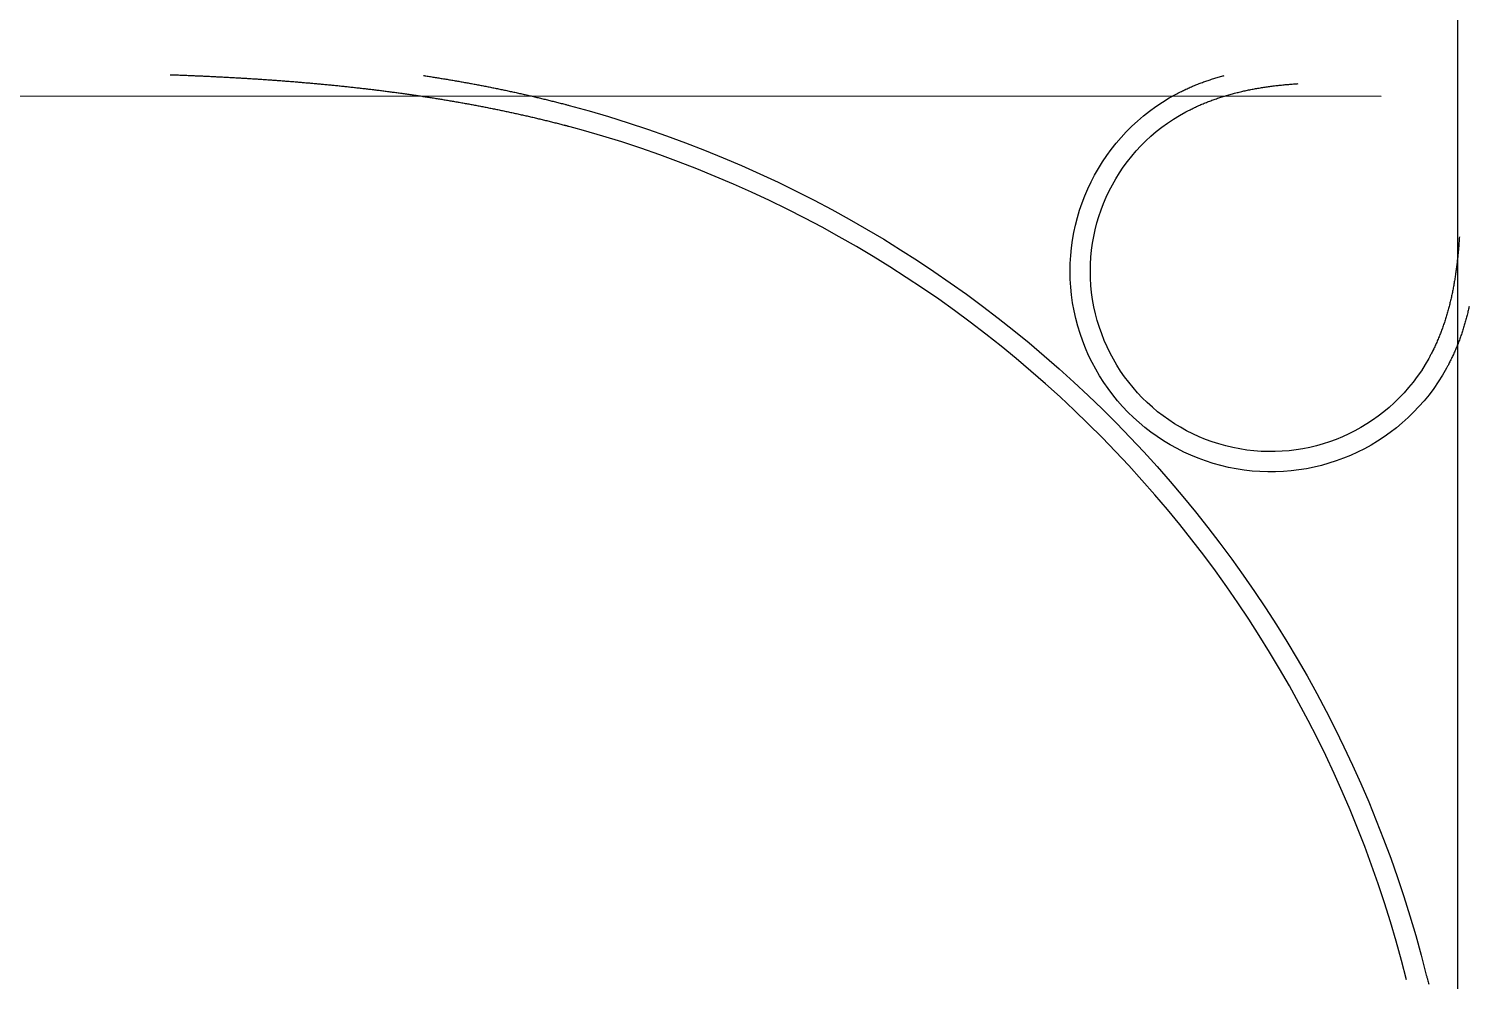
# Model space of a CAD drawing. Header units: millimetres. Extents: x 19715 to 35549, y 3563 to 14826.
# Drawn here: x 20795.1 to 21220.6, y 10869.2 to 11148.6 of the extents above; entities that cross this region are included whole.
import ezdxf

# ---------------------------------------------------------------- set-up
doc = ezdxf.new("R2010")
doc.units = ezdxf.units.MM
doc.layers.add('RD-红线', color=7, linetype='Continuous')

msp = doc.modelspace()

# ---------------------------------------------------------------- linework, layer by layer
at = {"layer": 'RD-红线'}
msp.add_line((20369.67, 11129.04), (21192.44, 11128.94), dxfattribs=at)
for points in [[(21214.94, 7833.18), (21214.94, 11293.27)], [(21214.94, 10268.63), (21214.94, 11293.27)], [(21214.94, 7833.18), (21214.94, 11293.27)], [(21214.94, 7833.18), (21214.94, 11293.27)], [(20612.95, 11129.01), (21192.44, 11128.94)], [(20612.95, 11129.01), (21192.44, 11128.94)], [(20612.95, 11129.01), (21192.44, 11128.94)]]:
    msp.add_lwpolyline(points, dxfattribs=at)
for points in [[(20911.08, 11134.95, -0.000183), (20911.42, 11134.9, -0.00038), (20912.11, 11134.79, -0.000376), (20912.8, 11134.68, -0.000384), (20913.49, 11134.58, -0.00038), (20914.19, 11134.47, -0.000388), (20914.87, 11134.36, -0.000384), (20915.57, 11134.25, -0.000392), (20916.26, 11134.13, -0.000388), (20916.95, 11134.02, -0.000396), (20917.64, 11133.91, -0.000392), (20918.33, 11133.79, -0.0004), (20919.02, 11133.67, -0.000396), (20919.71, 11133.56, -0.000404), (20920.4, 11133.44, -0.0004), (20921.09, 11133.32, -0.000408), (20921.78, 11133.2, -0.000404), (20922.47, 11133.07, -0.000412), (20923.16, 11132.95, -0.000408), (20923.85, 11132.83, -0.000416), (20924.53, 11132.7, -0.000412), (20925.22, 11132.58, -0.00042), (20925.91, 11132.45, -0.000416), (20926.6, 11132.32, -0.000424), (20927.29, 11132.19, -0.00042), (20927.98, 11132.06, -0.000428), (20928.66, 11131.93, -0.000424), (20929.35, 11131.79, -0.000432), (20930.03, 11131.66, -0.000428), (20930.72, 11131.52, -0.000436), (20931.41, 11131.38, -0.000432), (20932.1, 11131.25, -0.00044), (20932.78, 11131.11, -0.000436), (20933.47, 11130.97, -0.000444), (20934.15, 11130.82, -0.00044), (20934.84, 11130.68, -0.000448), (20935.52, 11130.54, -0.000444), (20936.21, 11130.39, -0.000452), (20936.89, 11130.24, -0.000448), (20937.58, 11130.1, -0.000456), (20938.26, 11129.95, -0.000452), (20938.95, 11129.8, -0.00046), (20939.63, 11129.64, -0.000456), (20940.31, 11129.49, -0.000464), (20940.99, 11129.34, -0.00046), (20941.68, 11129.18, -0.000468), (20942.36, 11129.03, -0.000464), (20943.04, 11128.87, -0.000472), (20943.72, 11128.71, -0.000468), (20944.4, 11128.55, -0.000476), (20945.08, 11128.39, -0.000472), (20945.77, 11128.22, -0.00048), (20946.44, 11128.06, -0.000476), (20947.13, 11127.89, -0.000484), (20947.8, 11127.73, -0.00048), (20948.49, 11127.56, -0.000488), (20949.16, 11127.39, -0.000484), (20949.84, 11127.22, -0.000492), (20950.52, 11127.04, -0.000488), (20951.2, 11126.87, -0.000493), (20951.21, 11126.87, -0.000004), (20952.56, 11126.52, -0.000988), (20953.01, 11126.4, -0.000496), (20953.91, 11126.16, -0.272996), (21205.71, 10870.69, -0.000496), (21205.97, 10869.79, -0.000988), (21206.1, 10869.34, -0.000004), (21206.48, 10868.01, -0.000495)], [(20911.08, 11134.95, -0.000183), (20911.42, 11134.9, -0.00038), (20912.11, 11134.79, -0.000376), (20912.8, 11134.68, -0.000384), (20913.49, 11134.58, -0.00038), (20914.19, 11134.47, -0.000388), (20914.87, 11134.36, -0.000384), (20915.57, 11134.25, -0.000392), (20916.26, 11134.13, -0.000388), (20916.95, 11134.02, -0.000396), (20917.64, 11133.91, -0.000392), (20918.33, 11133.79, -0.0004), (20919.02, 11133.67, -0.000396), (20919.71, 11133.56, -0.000404), (20920.4, 11133.44, -0.0004), (20921.09, 11133.32, -0.000408), (20921.78, 11133.2, -0.000404), (20922.47, 11133.07, -0.000412), (20923.16, 11132.95, -0.000408), (20923.85, 11132.83, -0.000416), (20924.53, 11132.7, -0.000412), (20925.22, 11132.58, -0.00042), (20925.91, 11132.45, -0.000416), (20926.6, 11132.32, -0.000424), (20927.29, 11132.19, -0.00042), (20927.98, 11132.06, -0.000428), (20928.66, 11131.93, -0.000424), (20929.35, 11131.79, -0.000432), (20930.03, 11131.66, -0.000428), (20930.72, 11131.52, -0.000436), (20931.41, 11131.38, -0.000432), (20932.1, 11131.25, -0.00044), (20932.78, 11131.11, -0.000436), (20933.47, 11130.97, -0.000444), (20934.15, 11130.82, -0.00044), (20934.84, 11130.68, -0.000448), (20935.52, 11130.54, -0.000444), (20936.21, 11130.39, -0.000452), (20936.89, 11130.24, -0.000448), (20937.58, 11130.1, -0.000456), (20938.26, 11129.95, -0.000452), (20938.95, 11129.8, -0.00046), (20939.63, 11129.64, -0.000456), (20940.31, 11129.49, -0.000464), (20940.99, 11129.34, -0.00046), (20941.68, 11129.18, -0.000468), (20942.36, 11129.03, -0.000464), (20943.04, 11128.87, -0.000472), (20943.72, 11128.71, -0.000468), (20944.4, 11128.55, -0.000476), (20945.08, 11128.39, -0.000472), (20945.77, 11128.22, -0.00048), (20946.44, 11128.06, -0.000476), (20947.13, 11127.89, -0.000484), (20947.8, 11127.73, -0.00048), (20948.49, 11127.56, -0.000488), (20949.16, 11127.39, -0.000484), (20949.84, 11127.22, -0.000492), (20950.52, 11127.04, -0.000488), (20951.2, 11126.87, -0.000493), (20951.21, 11126.87, -0.000004), (20952.56, 11126.52, -0.000988), (20953.01, 11126.4, -0.000496), (20953.91, 11126.16, -0.272996), (21205.71, 10870.69, -0.000496), (21205.97, 10869.79, -0.000988), (21206.1, 10869.34, -0.000004), (21206.48, 10868.01, -0.000495)], [(20911.08, 11134.95, -0.000183), (20911.42, 11134.9, -0.00038), (20912.11, 11134.79, -0.000376), (20912.8, 11134.68, -0.000384), (20913.49, 11134.58, -0.00038), (20914.19, 11134.47, -0.000388), (20914.87, 11134.36, -0.000384), (20915.57, 11134.25, -0.000392), (20916.26, 11134.13, -0.000388), (20916.95, 11134.02, -0.000396), (20917.64, 11133.91, -0.000392), (20918.33, 11133.79, -0.0004), (20919.02, 11133.67, -0.000396), (20919.71, 11133.56, -0.000404), (20920.4, 11133.44, -0.0004), (20921.09, 11133.32, -0.000408), (20921.78, 11133.2, -0.000404), (20922.47, 11133.07, -0.000412), (20923.16, 11132.95, -0.000408), (20923.85, 11132.83, -0.000416), (20924.53, 11132.7, -0.000412), (20925.22, 11132.58, -0.00042), (20925.91, 11132.45, -0.000416), (20926.6, 11132.32, -0.000424), (20927.29, 11132.19, -0.00042), (20927.98, 11132.06, -0.000428), (20928.66, 11131.93, -0.000424), (20929.35, 11131.79, -0.000432), (20930.03, 11131.66, -0.000428), (20930.72, 11131.52, -0.000436), (20931.41, 11131.38, -0.000432), (20932.1, 11131.25, -0.00044), (20932.78, 11131.11, -0.000436), (20933.47, 11130.97, -0.000444), (20934.15, 11130.82, -0.00044), (20934.84, 11130.68, -0.000448), (20935.52, 11130.54, -0.000444), (20936.21, 11130.39, -0.000452), (20936.89, 11130.24, -0.000448), (20937.58, 11130.1, -0.000456), (20938.26, 11129.95, -0.000452), (20938.95, 11129.8, -0.00046), (20939.63, 11129.64, -0.000456), (20940.31, 11129.49, -0.000464), (20940.99, 11129.34, -0.00046), (20941.68, 11129.18, -0.000468), (20942.36, 11129.03, -0.000464), (20943.04, 11128.87, -0.000472), (20943.72, 11128.71, -0.000468), (20944.4, 11128.55, -0.000476), (20945.08, 11128.39, -0.000472), (20945.77, 11128.22, -0.00048), (20946.44, 11128.06, -0.000476), (20947.13, 11127.89, -0.000484), (20947.8, 11127.73, -0.00048), (20948.49, 11127.56, -0.000488), (20949.16, 11127.39, -0.000484), (20949.84, 11127.22, -0.000492), (20950.52, 11127.04, -0.000488), (20951.2, 11126.87, -0.000493), (20951.21, 11126.87, -0.000004), (20952.56, 11126.52, -0.000988), (20953.01, 11126.4, -0.000496), (20953.91, 11126.16, -0.272996), (21205.71, 10870.69, -0.000496), (21205.97, 10869.79, -0.000988), (21206.1, 10869.34, -0.000004), (21206.48, 10868.01, -0.000495)], [(20911.08, 11134.95, -0.000183), (20911.42, 11134.9, -0.00038), (20912.11, 11134.79, -0.000376), (20912.8, 11134.68, -0.000384), (20913.49, 11134.58, -0.00038), (20914.19, 11134.47, -0.000388), (20914.87, 11134.36, -0.000384), (20915.57, 11134.25, -0.000392), (20916.26, 11134.13, -0.000388), (20916.95, 11134.02, -0.000396), (20917.64, 11133.91, -0.000392), (20918.33, 11133.79, -0.0004), (20919.02, 11133.67, -0.000396), (20919.71, 11133.56, -0.000404), (20920.4, 11133.44, -0.0004), (20921.09, 11133.32, -0.000408), (20921.78, 11133.2, -0.000404), (20922.47, 11133.07, -0.000412), (20923.16, 11132.95, -0.000408), (20923.85, 11132.83, -0.000416), (20924.53, 11132.7, -0.000412), (20925.22, 11132.58, -0.00042), (20925.91, 11132.45, -0.000416), (20926.6, 11132.32, -0.000424), (20927.29, 11132.19, -0.00042), (20927.98, 11132.06, -0.000428), (20928.66, 11131.93, -0.000424), (20929.35, 11131.79, -0.000432), (20930.03, 11131.66, -0.000428), (20930.72, 11131.52, -0.000436), (20931.41, 11131.38, -0.000432), (20932.1, 11131.25, -0.00044), (20932.78, 11131.11, -0.000436), (20933.47, 11130.97, -0.000444), (20934.15, 11130.82, -0.00044), (20934.84, 11130.68, -0.000448), (20935.52, 11130.54, -0.000444), (20936.21, 11130.39, -0.000452), (20936.89, 11130.24, -0.000448), (20937.58, 11130.1, -0.000456), (20938.26, 11129.95, -0.000452), (20938.95, 11129.8, -0.00046), (20939.63, 11129.64, -0.000456), (20940.31, 11129.49, -0.000464), (20940.99, 11129.34, -0.00046), (20941.68, 11129.18, -0.000468), (20942.36, 11129.03, -0.000464), (20943.04, 11128.87, -0.000472), (20943.72, 11128.71, -0.000468), (20944.4, 11128.55, -0.000476), (20945.08, 11128.39, -0.000472), (20945.77, 11128.22, -0.00048), (20946.44, 11128.06, -0.000476), (20947.13, 11127.89, -0.000484), (20947.8, 11127.73, -0.00048), (20948.49, 11127.56, -0.000488), (20949.16, 11127.39, -0.000484), (20949.84, 11127.22, -0.000492), (20950.52, 11127.04, -0.000488), (20951.2, 11126.87, -0.000493), (20951.21, 11126.87, -0.000004), (20952.56, 11126.52, -0.000988), (20953.01, 11126.4, -0.000496), (20953.91, 11126.16, -0.272996), (21205.71, 10870.69, -0.000496), (21205.97, 10869.79, -0.000988), (21206.1, 10869.34, -0.000004), (21206.48, 10868.01, -0.000495)], [(20836.65, 11135.2, -0.00016), (20837.36, 11135.18, -0.000168), (20838.05, 11135.15, -0.000164), (20838.76, 11135.13, -0.000172), (20839.45, 11135.1, -0.000168), (20840.16, 11135.07, -0.000176), (20840.85, 11135.05, -0.000172), (20841.56, 11135.02, -0.00018), (20842.25, 11134.99, -0.000176), (20842.96, 11134.96, -0.000184), (20843.65, 11134.93, -0.00018), (20844.36, 11134.9, -0.000188), (20845.05, 11134.87, -0.000184), (20845.76, 11134.84, -0.000192), (20846.45, 11134.81, -0.000188), (20847.15, 11134.77, -0.000196), (20847.85, 11134.74, -0.000192), (20848.55, 11134.71, -0.0002), (20849.24, 11134.67, -0.000196), (20849.95, 11134.64, -0.000204), (20850.64, 11134.6, -0.0002), (20851.35, 11134.57, -0.000208), (20852.04, 11134.53, -0.000204), (20852.75, 11134.5, -0.000212), (20853.44, 11134.46, -0.000208), (20854.14, 11134.42, -0.000216), (20854.84, 11134.38, -0.000212), (20855.54, 11134.34, -0.00022), (20856.23, 11134.3, -0.000216), (20856.94, 11134.26, -0.000224), (20857.63, 11134.22, -0.00022), (20858.34, 11134.18, -0.000228), (20859.03, 11134.14, -0.000224), (20859.74, 11134.1, -0.000232), (20860.43, 11134.05, -0.000228), (20861.13, 11134.01, -0.000236), (20861.83, 11133.96, -0.000232), (20862.53, 11133.92, -0.00024), (20863.22, 11133.87, -0.000236), (20863.93, 11133.83, -0.000244), (20864.62, 11133.78, -0.00024), (20865.32, 11133.73, -0.000248), (20866.02, 11133.68, -0.000244), (20866.72, 11133.63, -0.000252), (20867.41, 11133.58, -0.000248), (20868.12, 11133.53, -0.000256), (20868.81, 11133.48, -0.000252), (20869.51, 11133.43, -0.00026), (20870.2, 11133.37, -0.000256), (20870.91, 11133.32, -0.000264), (20871.6, 11133.27, -0.00026), (20872.3, 11133.21, -0.000268), (20873, 11133.16, -0.000264), (20873.7, 11133.1, -0.000272), (20874.39, 11133.04, -0.000268), (20875.09, 11132.98, -0.000276), (20875.79, 11132.93, -0.000272), (20876.49, 11132.86, -0.00028), (20877.18, 11132.81, -0.000276), (20877.88, 11132.74, -0.000284), (20878.58, 11132.68, -0.00028), (20879.28, 11132.62, -0.000288), (20879.97, 11132.56, -0.000284), (20880.67, 11132.49, -0.000292), (20881.37, 11132.43, -0.000288), (20882.07, 11132.36, -0.000296), (20882.76, 11132.29, -0.000292), (20883.46, 11132.23, -0.0003), (20884.15, 11132.16, -0.000296), (20884.85, 11132.09, -0.000304), (20885.55, 11132.02, -0.0003), (20886.25, 11131.95, -0.000308), (20886.94, 11131.88, -0.000304), (20887.64, 11131.8, -0.000312), (20888.33, 11131.73, -0.000308), (20889.03, 11131.66, -0.000316), (20889.72, 11131.58, -0.000312), (20890.42, 11131.5, -0.00032), (20891.11, 11131.43, -0.000316), (20891.81, 11131.35, -0.000324), (20892.51, 11131.27, -0.00032), (20893.21, 11131.19, -0.000328), (20893.9, 11131.11, -0.000324), (20894.6, 11131.03, -0.000332), (20895.29, 11130.95, -0.000328), (20895.99, 11130.86, -0.000336), (20896.68, 11130.78, -0.000332), (20897.38, 11130.69, -0.00034), (20898.07, 11130.61, -0.000336), (20898.77, 11130.52, -0.000344), (20899.46, 11130.43, -0.00034), (20900.15, 11130.34, -0.000348), (20900.84, 11130.26, -0.000344), (20901.54, 11130.16, -0.000352), (20902.23, 11130.07, -0.000348), (20902.93, 11129.98, -0.000356), (20903.62, 11129.89, -0.000352), (20904.32, 11129.79, -0.00036), (20905.01, 11129.7, -0.000356), (20905.7, 11129.6, -0.000364), (20906.39, 11129.5, -0.00036), (20907.09, 11129.4, -0.000368), (20907.78, 11129.3, -0.000364), (20908.48, 11129.2, -0.000372), (20909.16, 11129.1, -0.000368), (20909.86, 11129, -0.000376), (20910.55, 11128.89, -0.000372), (20911.25, 11128.79, -0.00038), (20911.93, 11128.68, -0.000376), (20912.63, 11128.58, -0.000384), (20913.32, 11128.47, -0.00038), (20914.01, 11128.36, -0.000388), (20914.7, 11128.25, -0.000384), (20915.39, 11128.14, -0.000392), (20916.08, 11128.03, -0.000388), (20916.78, 11127.91, -0.000396), (20917.46, 11127.8, -0.000392), (20918.16, 11127.68, -0.0004), (20918.84, 11127.57, -0.000396), (20919.54, 11127.45, -0.000404), (20920.22, 11127.33, -0.0004), (20920.92, 11127.21, -0.000408), (20921.6, 11127.09, -0.000404), (20922.3, 11126.97, -0.000412), (20922.98, 11126.84, -0.000408), (20923.67, 11126.72, -0.000416), (20924.36, 11126.6, -0.000412), (20925.05, 11126.47, -0.00042), (20925.74, 11126.34, -0.000416), (20926.43, 11126.21, -0.000424), (20927.11, 11126.08, -0.00042), (20927.8, 11125.95, -0.000428), (20928.49, 11125.82, -0.000424), (20929.18, 11125.68, -0.000432), (20929.86, 11125.55, -0.000428), (20930.55, 11125.41, -0.000436), (20931.23, 11125.28, -0.000432), (20931.92, 11125.14, -0.00044), (20932.61, 11125, -0.000436), (20933.3, 11124.86, -0.000444), (20933.98, 11124.72, -0.00044), (20934.67, 11124.57, -0.000448), (20935.35, 11124.43, -0.000444), (20936.04, 11124.28, -0.000452), (20936.72, 11124.14, -0.000448), (20937.4, 11123.99, -0.000456), (20938.08, 11123.84, -0.000452), (20938.77, 11123.69, -0.00046), (20939.45, 11123.54, -0.000456), (20940.14, 11123.38, -0.000464), (20940.82, 11123.23, -0.00046), (20941.5, 11123.07, -0.000468), (20942.18, 11122.92, -0.000464), (20942.87, 11122.76, -0.000472), (20943.55, 11122.6, -0.000468), (20944.23, 11122.44, -0.000476), (20944.91, 11122.28, -0.000472), (20945.59, 11122.11, -0.00048), (20946.27, 11121.95, -0.000476), (20946.95, 11121.78, -0.000484), (20947.63, 11121.62, -0.00048), (20948.31, 11121.45, -0.000488), (20948.99, 11121.28, -0.000484), (20949.67, 11121.11, -0.000492), (20950.35, 11120.94, -0.000488), (20951.03, 11120.76, -0.000493), (20951.04, 11120.76, -0.000004), (20952.38, 11120.41, -0.000988), (20952.83, 11120.29, -0.000496), (20953.74, 11120.05)], [(20836.65, 11135.2, -0.00016), (20837.36, 11135.18, -0.000168), (20838.05, 11135.15, -0.000164), (20838.76, 11135.13, -0.000172), (20839.45, 11135.1, -0.000168), (20840.16, 11135.07, -0.000176), (20840.85, 11135.05, -0.000172), (20841.56, 11135.02, -0.00018), (20842.25, 11134.99, -0.000176), (20842.96, 11134.96, -0.000184), (20843.65, 11134.93, -0.00018), (20844.36, 11134.9, -0.000188), (20845.05, 11134.87, -0.000184), (20845.76, 11134.84, -0.000192), (20846.45, 11134.81, -0.000188), (20847.15, 11134.77, -0.000196), (20847.85, 11134.74, -0.000192), (20848.55, 11134.71, -0.0002), (20849.24, 11134.67, -0.000196), (20849.95, 11134.64, -0.000204), (20850.64, 11134.6, -0.0002), (20851.35, 11134.57, -0.000208), (20852.04, 11134.53, -0.000204), (20852.75, 11134.5, -0.000212), (20853.44, 11134.46, -0.000208), (20854.14, 11134.42, -0.000216), (20854.84, 11134.38, -0.000212), (20855.54, 11134.34, -0.00022), (20856.23, 11134.3, -0.000216), (20856.94, 11134.26, -0.000224), (20857.63, 11134.22, -0.00022), (20858.34, 11134.18, -0.000228), (20859.03, 11134.14, -0.000224), (20859.74, 11134.1, -0.000232), (20860.43, 11134.05, -0.000228), (20861.13, 11134.01, -0.000236), (20861.83, 11133.96, -0.000232), (20862.53, 11133.92, -0.00024), (20863.22, 11133.87, -0.000236), (20863.93, 11133.83, -0.000244), (20864.62, 11133.78, -0.00024), (20865.32, 11133.73, -0.000248), (20866.02, 11133.68, -0.000244), (20866.72, 11133.63, -0.000252), (20867.41, 11133.58, -0.000248), (20868.12, 11133.53, -0.000256), (20868.81, 11133.48, -0.000252), (20869.51, 11133.43, -0.00026), (20870.2, 11133.37, -0.000256), (20870.91, 11133.32, -0.000264), (20871.6, 11133.27, -0.00026), (20872.3, 11133.21, -0.000268), (20873, 11133.16, -0.000264), (20873.7, 11133.1, -0.000272), (20874.39, 11133.04, -0.000268), (20875.09, 11132.98, -0.000276), (20875.79, 11132.93, -0.000272), (20876.49, 11132.86, -0.00028), (20877.18, 11132.81, -0.000276), (20877.88, 11132.74, -0.000284), (20878.58, 11132.68, -0.00028), (20879.28, 11132.62, -0.000288), (20879.97, 11132.56, -0.000284), (20880.67, 11132.49, -0.000292), (20881.37, 11132.43, -0.000288), (20882.07, 11132.36, -0.000296), (20882.76, 11132.29, -0.000292), (20883.46, 11132.23, -0.0003), (20884.15, 11132.16, -0.000296), (20884.85, 11132.09, -0.000304), (20885.55, 11132.02, -0.0003), (20886.25, 11131.95, -0.000308), (20886.94, 11131.88, -0.000304), (20887.64, 11131.8, -0.000312), (20888.33, 11131.73, -0.000308), (20889.03, 11131.66, -0.000316), (20889.72, 11131.58, -0.000312), (20890.42, 11131.5, -0.00032), (20891.11, 11131.43, -0.000316), (20891.81, 11131.35, -0.000324), (20892.51, 11131.27, -0.00032), (20893.21, 11131.19, -0.000328), (20893.9, 11131.11, -0.000324), (20894.6, 11131.03, -0.000332), (20895.29, 11130.95, -0.000328), (20895.99, 11130.86, -0.000336), (20896.68, 11130.78, -0.000332), (20897.38, 11130.69, -0.00034), (20898.07, 11130.61, -0.000336), (20898.77, 11130.52, -0.000344), (20899.46, 11130.43, -0.00034), (20900.15, 11130.34, -0.000348), (20900.84, 11130.26, -0.000344), (20901.54, 11130.16, -0.000352), (20902.23, 11130.07, -0.000348), (20902.93, 11129.98, -0.000356), (20903.62, 11129.89, -0.000352), (20904.32, 11129.79, -0.00036), (20905.01, 11129.7, -0.000356), (20905.7, 11129.6, -0.000364), (20906.39, 11129.5, -0.00036), (20907.09, 11129.4, -0.000368), (20907.78, 11129.3, -0.000364), (20908.48, 11129.2, -0.000372), (20909.16, 11129.1, -0.000368), (20909.86, 11129, -0.000376), (20910.55, 11128.89, -0.000372), (20911.25, 11128.79, -0.00038), (20911.93, 11128.68, -0.000376), (20912.63, 11128.58, -0.000384), (20913.32, 11128.47, -0.00038), (20914.01, 11128.36, -0.000388), (20914.7, 11128.25, -0.000384), (20915.39, 11128.14, -0.000392), (20916.08, 11128.03, -0.000388), (20916.78, 11127.91, -0.000396), (20917.46, 11127.8, -0.000392), (20918.16, 11127.68, -0.0004), (20918.84, 11127.57, -0.000396), (20919.54, 11127.45, -0.000404), (20920.22, 11127.33, -0.0004), (20920.92, 11127.21, -0.000408), (20921.6, 11127.09, -0.000404), (20922.3, 11126.97, -0.000412), (20922.98, 11126.84, -0.000408), (20923.67, 11126.72, -0.000416), (20924.36, 11126.6, -0.000412), (20925.05, 11126.47, -0.00042), (20925.74, 11126.34, -0.000416), (20926.43, 11126.21, -0.000424), (20927.11, 11126.08, -0.00042), (20927.8, 11125.95, -0.000428), (20928.49, 11125.82, -0.000424), (20929.18, 11125.68, -0.000432), (20929.86, 11125.55, -0.000428), (20930.55, 11125.41, -0.000436), (20931.23, 11125.28, -0.000432), (20931.92, 11125.14, -0.00044), (20932.61, 11125, -0.000436), (20933.3, 11124.86, -0.000444), (20933.98, 11124.72, -0.00044), (20934.67, 11124.57, -0.000448), (20935.35, 11124.43, -0.000444), (20936.04, 11124.28, -0.000452), (20936.72, 11124.14, -0.000448), (20937.4, 11123.99, -0.000456), (20938.08, 11123.84, -0.000452), (20938.77, 11123.69, -0.00046), (20939.45, 11123.54, -0.000456), (20940.14, 11123.38, -0.000464), (20940.82, 11123.23, -0.00046), (20941.5, 11123.07, -0.000468), (20942.18, 11122.92, -0.000464), (20942.87, 11122.76, -0.000472), (20943.55, 11122.6, -0.000468), (20944.23, 11122.44, -0.000476), (20944.91, 11122.28, -0.000472), (20945.59, 11122.11, -0.00048), (20946.27, 11121.95, -0.000476), (20946.95, 11121.78, -0.000484), (20947.63, 11121.62, -0.00048), (20948.31, 11121.45, -0.000488), (20948.99, 11121.28, -0.000484), (20949.67, 11121.11, -0.000492), (20950.35, 11120.94, -0.000488), (20951.03, 11120.76, -0.000493), (20951.04, 11120.76, -0.000004), (20952.38, 11120.41, -0.000988), (20952.83, 11120.29, -0.000496), (20953.74, 11120.05)], [(20836.65, 11135.2, -0.00016), (20837.36, 11135.18, -0.000168), (20838.05, 11135.15, -0.000164), (20838.76, 11135.13, -0.000172), (20839.45, 11135.1, -0.000168), (20840.16, 11135.07, -0.000176), (20840.85, 11135.05, -0.000172), (20841.56, 11135.02, -0.00018), (20842.25, 11134.99, -0.000176), (20842.96, 11134.96, -0.000184), (20843.65, 11134.93, -0.00018), (20844.36, 11134.9, -0.000188), (20845.05, 11134.87, -0.000184), (20845.76, 11134.84, -0.000192), (20846.45, 11134.81, -0.000188), (20847.15, 11134.77, -0.000196), (20847.85, 11134.74, -0.000192), (20848.55, 11134.71, -0.0002), (20849.24, 11134.67, -0.000196), (20849.95, 11134.64, -0.000204), (20850.64, 11134.6, -0.0002), (20851.35, 11134.57, -0.000208), (20852.04, 11134.53, -0.000204), (20852.75, 11134.5, -0.000212), (20853.44, 11134.46, -0.000208), (20854.14, 11134.42, -0.000216), (20854.84, 11134.38, -0.000212), (20855.54, 11134.34, -0.00022), (20856.23, 11134.3, -0.000216), (20856.94, 11134.26, -0.000224), (20857.63, 11134.22, -0.00022), (20858.34, 11134.18, -0.000228), (20859.03, 11134.14, -0.000224), (20859.74, 11134.1, -0.000232), (20860.43, 11134.05, -0.000228), (20861.13, 11134.01, -0.000236), (20861.83, 11133.96, -0.000232), (20862.53, 11133.92, -0.00024), (20863.22, 11133.87, -0.000236), (20863.93, 11133.83, -0.000244), (20864.62, 11133.78, -0.00024), (20865.32, 11133.73, -0.000248), (20866.02, 11133.68, -0.000244), (20866.72, 11133.63, -0.000252), (20867.41, 11133.58, -0.000248), (20868.12, 11133.53, -0.000256), (20868.81, 11133.48, -0.000252), (20869.51, 11133.43, -0.00026), (20870.2, 11133.37, -0.000256), (20870.91, 11133.32, -0.000264), (20871.6, 11133.27, -0.00026), (20872.3, 11133.21, -0.000268), (20873, 11133.16, -0.000264), (20873.7, 11133.1, -0.000272), (20874.39, 11133.04, -0.000268), (20875.09, 11132.98, -0.000276), (20875.79, 11132.93, -0.000272), (20876.49, 11132.86, -0.00028), (20877.18, 11132.81, -0.000276), (20877.88, 11132.74, -0.000284), (20878.58, 11132.68, -0.00028), (20879.28, 11132.62, -0.000288), (20879.97, 11132.56, -0.000284), (20880.67, 11132.49, -0.000292), (20881.37, 11132.43, -0.000288), (20882.07, 11132.36, -0.000296), (20882.76, 11132.29, -0.000292), (20883.46, 11132.23, -0.0003), (20884.15, 11132.16, -0.000296), (20884.85, 11132.09, -0.000304), (20885.55, 11132.02, -0.0003), (20886.25, 11131.95, -0.000308), (20886.94, 11131.88, -0.000304), (20887.64, 11131.8, -0.000312), (20888.33, 11131.73, -0.000308), (20889.03, 11131.66, -0.000316), (20889.72, 11131.58, -0.000312), (20890.42, 11131.5, -0.00032), (20891.11, 11131.43, -0.000316), (20891.81, 11131.35, -0.000324), (20892.51, 11131.27, -0.00032), (20893.21, 11131.19, -0.000328), (20893.9, 11131.11, -0.000324), (20894.6, 11131.03, -0.000332), (20895.29, 11130.95, -0.000328), (20895.99, 11130.86, -0.000336), (20896.68, 11130.78, -0.000332), (20897.38, 11130.69, -0.00034), (20898.07, 11130.61, -0.000336), (20898.77, 11130.52, -0.000344), (20899.46, 11130.43, -0.00034), (20900.15, 11130.34, -0.000348), (20900.84, 11130.26, -0.000344), (20901.54, 11130.16, -0.000352), (20902.23, 11130.07, -0.000348), (20902.93, 11129.98, -0.000356), (20903.62, 11129.89, -0.000352), (20904.32, 11129.79, -0.00036), (20905.01, 11129.7, -0.000356), (20905.7, 11129.6, -0.000364), (20906.39, 11129.5, -0.00036), (20907.09, 11129.4, -0.000368), (20907.78, 11129.3, -0.000364), (20908.48, 11129.2, -0.000372), (20909.16, 11129.1, -0.000368), (20909.86, 11129, -0.000376), (20910.55, 11128.89, -0.000372), (20911.25, 11128.79, -0.00038), (20911.93, 11128.68, -0.000376), (20912.63, 11128.58, -0.000384), (20913.32, 11128.47, -0.00038), (20914.01, 11128.36, -0.000388), (20914.7, 11128.25, -0.000384), (20915.39, 11128.14, -0.000392), (20916.08, 11128.03, -0.000388), (20916.78, 11127.91, -0.000396), (20917.46, 11127.8, -0.000392), (20918.16, 11127.68, -0.0004), (20918.84, 11127.57, -0.000396), (20919.54, 11127.45, -0.000404), (20920.22, 11127.33, -0.0004), (20920.92, 11127.21, -0.000408), (20921.6, 11127.09, -0.000404), (20922.3, 11126.97, -0.000412), (20922.98, 11126.84, -0.000408), (20923.67, 11126.72, -0.000416), (20924.36, 11126.6, -0.000412), (20925.05, 11126.47, -0.00042), (20925.74, 11126.34, -0.000416), (20926.43, 11126.21, -0.000424), (20927.11, 11126.08, -0.00042), (20927.8, 11125.95, -0.000428), (20928.49, 11125.82, -0.000424), (20929.18, 11125.68, -0.000432), (20929.86, 11125.55, -0.000428), (20930.55, 11125.41, -0.000436), (20931.23, 11125.28, -0.000432), (20931.92, 11125.14, -0.00044), (20932.61, 11125, -0.000436), (20933.3, 11124.86, -0.000444), (20933.98, 11124.72, -0.00044), (20934.67, 11124.57, -0.000448), (20935.35, 11124.43, -0.000444), (20936.04, 11124.28, -0.000452), (20936.72, 11124.14, -0.000448), (20937.4, 11123.99, -0.000456), (20938.08, 11123.84, -0.000452), (20938.77, 11123.69, -0.00046), (20939.45, 11123.54, -0.000456), (20940.14, 11123.38, -0.000464), (20940.82, 11123.23, -0.00046), (20941.5, 11123.07, -0.000468), (20942.18, 11122.92, -0.000464), (20942.87, 11122.76, -0.000472), (20943.55, 11122.6, -0.000468), (20944.23, 11122.44, -0.000476), (20944.91, 11122.28, -0.000472), (20945.59, 11122.11, -0.00048), (20946.27, 11121.95, -0.000476), (20946.95, 11121.78, -0.000484), (20947.63, 11121.62, -0.00048), (20948.31, 11121.45, -0.000488), (20948.99, 11121.28, -0.000484), (20949.67, 11121.11, -0.000492), (20950.35, 11120.94, -0.000488), (20951.03, 11120.76, -0.000493), (20951.04, 11120.76, -0.000004), (20952.38, 11120.41, -0.000988), (20952.83, 11120.29, -0.000496), (20953.74, 11120.05)], [(20836.65, 11135.2, -0.00016), (20837.36, 11135.18, -0.000168), (20838.05, 11135.15, -0.000164), (20838.76, 11135.13, -0.000172), (20839.45, 11135.1, -0.000168), (20840.16, 11135.07, -0.000176), (20840.85, 11135.05, -0.000172), (20841.56, 11135.02, -0.00018), (20842.25, 11134.99, -0.000176), (20842.96, 11134.96, -0.000184), (20843.65, 11134.93, -0.00018), (20844.36, 11134.9, -0.000188), (20845.05, 11134.87, -0.000184), (20845.76, 11134.84, -0.000192), (20846.45, 11134.81, -0.000188), (20847.15, 11134.77, -0.000196), (20847.85, 11134.74, -0.000192), (20848.55, 11134.71, -0.0002), (20849.24, 11134.67, -0.000196), (20849.95, 11134.64, -0.000204), (20850.64, 11134.6, -0.0002), (20851.35, 11134.57, -0.000208), (20852.04, 11134.53, -0.000204), (20852.75, 11134.5, -0.000212), (20853.44, 11134.46, -0.000208), (20854.14, 11134.42, -0.000216), (20854.84, 11134.38, -0.000212), (20855.54, 11134.34, -0.00022), (20856.23, 11134.3, -0.000216), (20856.94, 11134.26, -0.000224), (20857.63, 11134.22, -0.00022), (20858.34, 11134.18, -0.000228), (20859.03, 11134.14, -0.000224), (20859.74, 11134.1, -0.000232), (20860.43, 11134.05, -0.000228), (20861.13, 11134.01, -0.000236), (20861.83, 11133.96, -0.000232), (20862.53, 11133.92, -0.00024), (20863.22, 11133.87, -0.000236), (20863.93, 11133.83, -0.000244), (20864.62, 11133.78, -0.00024), (20865.32, 11133.73, -0.000248), (20866.02, 11133.68, -0.000244), (20866.72, 11133.63, -0.000252), (20867.41, 11133.58, -0.000248), (20868.12, 11133.53, -0.000256), (20868.81, 11133.48, -0.000252), (20869.51, 11133.43, -0.00026), (20870.2, 11133.37, -0.000256), (20870.91, 11133.32, -0.000264), (20871.6, 11133.27, -0.00026), (20872.3, 11133.21, -0.000268), (20873, 11133.16, -0.000264), (20873.7, 11133.1, -0.000272), (20874.39, 11133.04, -0.000268), (20875.09, 11132.98, -0.000276), (20875.79, 11132.93, -0.000272), (20876.49, 11132.86, -0.00028), (20877.18, 11132.81, -0.000276), (20877.88, 11132.74, -0.000284), (20878.58, 11132.68, -0.00028), (20879.28, 11132.62, -0.000288), (20879.97, 11132.56, -0.000284), (20880.67, 11132.49, -0.000292), (20881.37, 11132.43, -0.000288), (20882.07, 11132.36, -0.000296), (20882.76, 11132.29, -0.000292), (20883.46, 11132.23, -0.0003), (20884.15, 11132.16, -0.000296), (20884.85, 11132.09, -0.000304), (20885.55, 11132.02, -0.0003), (20886.25, 11131.95, -0.000308), (20886.94, 11131.88, -0.000304), (20887.64, 11131.8, -0.000312), (20888.33, 11131.73, -0.000308), (20889.03, 11131.66, -0.000316), (20889.72, 11131.58, -0.000312), (20890.42, 11131.5, -0.00032), (20891.11, 11131.43, -0.000316), (20891.81, 11131.35, -0.000324), (20892.51, 11131.27, -0.00032), (20893.21, 11131.19, -0.000328), (20893.9, 11131.11, -0.000324), (20894.6, 11131.03, -0.000332), (20895.29, 11130.95, -0.000328), (20895.99, 11130.86, -0.000336), (20896.68, 11130.78, -0.000332), (20897.38, 11130.69, -0.00034), (20898.07, 11130.61, -0.000336), (20898.77, 11130.52, -0.000344), (20899.46, 11130.43, -0.00034), (20900.15, 11130.34, -0.000348), (20900.84, 11130.26, -0.000344), (20901.54, 11130.16, -0.000352), (20902.23, 11130.07, -0.000348), (20902.93, 11129.98, -0.000356), (20903.62, 11129.89, -0.000352), (20904.32, 11129.79, -0.00036), (20905.01, 11129.7, -0.000356), (20905.7, 11129.6, -0.000364), (20906.39, 11129.5, -0.00036), (20907.09, 11129.4, -0.000368), (20907.78, 11129.3, -0.000364), (20908.48, 11129.2, -0.000372), (20909.16, 11129.1, -0.000368), (20909.86, 11129, -0.000376), (20910.55, 11128.89, -0.000372), (20911.25, 11128.79, -0.00038), (20911.93, 11128.68, -0.000376), (20912.63, 11128.58, -0.000384), (20913.32, 11128.47, -0.00038), (20914.01, 11128.36, -0.000388), (20914.7, 11128.25, -0.000384), (20915.39, 11128.14, -0.000392), (20916.08, 11128.03, -0.000388), (20916.78, 11127.91, -0.000396), (20917.46, 11127.8, -0.000392), (20918.16, 11127.68, -0.0004), (20918.84, 11127.57, -0.000396), (20919.54, 11127.45, -0.000404), (20920.22, 11127.33, -0.0004), (20920.92, 11127.21, -0.000408), (20921.6, 11127.09, -0.000404), (20922.3, 11126.97, -0.000412), (20922.98, 11126.84, -0.000408), (20923.67, 11126.72, -0.000416), (20924.36, 11126.6, -0.000412), (20925.05, 11126.47, -0.00042), (20925.74, 11126.34, -0.000416), (20926.43, 11126.21, -0.000424), (20927.11, 11126.08, -0.00042), (20927.8, 11125.95, -0.000428), (20928.49, 11125.82, -0.000424), (20929.18, 11125.68, -0.000432), (20929.86, 11125.55, -0.000428), (20930.55, 11125.41, -0.000436), (20931.23, 11125.28, -0.000432), (20931.92, 11125.14, -0.00044), (20932.61, 11125, -0.000436), (20933.3, 11124.86, -0.000444), (20933.98, 11124.72, -0.00044), (20934.67, 11124.57, -0.000448), (20935.35, 11124.43, -0.000444), (20936.04, 11124.28, -0.000452), (20936.72, 11124.14, -0.000448), (20937.4, 11123.99, -0.000456), (20938.08, 11123.84, -0.000452), (20938.77, 11123.69, -0.00046), (20939.45, 11123.54, -0.000456), (20940.14, 11123.38, -0.000464), (20940.82, 11123.23, -0.00046), (20941.5, 11123.07, -0.000468), (20942.18, 11122.92, -0.000464), (20942.87, 11122.76, -0.000472), (20943.55, 11122.6, -0.000468), (20944.23, 11122.44, -0.000476), (20944.91, 11122.28, -0.000472), (20945.59, 11122.11, -0.00048), (20946.27, 11121.95, -0.000476), (20946.95, 11121.78, -0.000484), (20947.63, 11121.62, -0.00048), (20948.31, 11121.45, -0.000488), (20948.99, 11121.28, -0.000484), (20949.67, 11121.11, -0.000492), (20950.35, 11120.94, -0.000488), (20951.03, 11120.76, -0.000493), (20951.04, 11120.76, -0.000004), (20952.38, 11120.41, -0.000988), (20952.83, 11120.29, -0.000496), (20953.74, 11120.05)], [(21218.3, 11067.06, -0.001297), (21218.21, 11066.65, -0.002031), (21218.05, 11065.95, -0.002187), (21217.88, 11065.29, -0.002109), (21217.71, 11064.6, -0.002266), (21217.54, 11063.93, -0.002188), (21217.35, 11063.24, -0.002344), (21217.17, 11062.58, -0.002266), (21216.97, 11061.9, -0.002422), (21216.77, 11061.24, -0.002344), (21216.56, 11060.56, -0.0025), (21216.35, 11059.9, -0.002422), (21216.13, 11059.22, -0.002578), (21215.91, 11058.57, -0.0025), (21215.67, 11057.9, -0.002656), (21215.43, 11057.25, -0.002578), (21215.18, 11056.59, -0.002734), (21214.93, 11055.95, -0.002656), (21214.67, 11055.29, -0.002813), (21214.4, 11054.65, -0.002735), (21214.12, 11054, -0.002891), (21213.84, 11053.37, -0.002812), (21213.55, 11052.72, -0.002969), (21213.26, 11052.1, -0.002891), (21212.95, 11051.46, -0.003047), (21212.92, 11051.4, -0.000141), (21212.32, 11050.21, -0.005952), (21212.1, 11049.79, -0.003047), (21211.66, 11048.97, -1.3389), (21132.26, 11129.52, -0.003047), (21133.08, 11129.95, -0.005952), (21133.51, 11130.17, -0.000141), (21134.71, 11130.75, -0.003047), (21134.76, 11130.78, -0.002891), (21135.41, 11131.08, -0.002969), (21136.04, 11131.36, -0.002813), (21136.69, 11131.65, -0.002891), (21137.32, 11131.92, -0.002734), (21137.98, 11132.19, -0.002813), (21138.62, 11132.44, -0.002656), (21139.28, 11132.7, -0.002734), (21139.93, 11132.94, -0.002578), (21140.6, 11133.18, -0.002656), (21141.25, 11133.41, -0.0025), (21141.92, 11133.63, -0.002578), (21142.58, 11133.85, -0.002422), (21143.26, 11134.06, -0.0025), (21143.91, 11134.26, -0.002344), (21144.6, 11134.46, -0.002422), (21145.26, 11134.65, -0.002266), (21145.95, 11134.84, -0.001288), (21146.31, 11134.94)], [(21218.3, 11067.06, -0.001297), (21218.21, 11066.65, -0.002031), (21218.05, 11065.95, -0.002187), (21217.88, 11065.29, -0.002109), (21217.71, 11064.6, -0.002266), (21217.54, 11063.93, -0.002188), (21217.35, 11063.24, -0.002344), (21217.17, 11062.58, -0.002266), (21216.97, 11061.9, -0.002422), (21216.77, 11061.24, -0.002344), (21216.56, 11060.56, -0.0025), (21216.35, 11059.9, -0.002422), (21216.13, 11059.22, -0.002578), (21215.91, 11058.57, -0.0025), (21215.67, 11057.9, -0.002656), (21215.43, 11057.25, -0.002578), (21215.18, 11056.59, -0.002734), (21214.93, 11055.95, -0.002656), (21214.67, 11055.29, -0.002813), (21214.4, 11054.65, -0.002735), (21214.12, 11054, -0.002891), (21213.84, 11053.37, -0.002812), (21213.55, 11052.72, -0.002969), (21213.26, 11052.1, -0.002891), (21212.95, 11051.46, -0.003047), (21212.92, 11051.4, -0.000141), (21212.32, 11050.21, -0.005952), (21212.1, 11049.79, -0.003047), (21211.66, 11048.97, -1.3389), (21132.26, 11129.52, -0.003047), (21133.08, 11129.95, -0.005952), (21133.51, 11130.17, -0.000141), (21134.71, 11130.75, -0.003047), (21134.76, 11130.78, -0.002891), (21135.41, 11131.08, -0.002969), (21136.04, 11131.36, -0.002813), (21136.69, 11131.65, -0.002891), (21137.32, 11131.92, -0.002734), (21137.98, 11132.19, -0.002813), (21138.62, 11132.44, -0.002656), (21139.28, 11132.7, -0.002734), (21139.93, 11132.94, -0.002578), (21140.6, 11133.18, -0.002656), (21141.25, 11133.41, -0.0025), (21141.92, 11133.63, -0.002578), (21142.58, 11133.85, -0.002422), (21143.26, 11134.06, -0.0025), (21143.91, 11134.26, -0.002344), (21144.6, 11134.46, -0.002422), (21145.26, 11134.65, -0.002266), (21145.95, 11134.84, -0.001288), (21146.31, 11134.94)], [(21218.3, 11067.06, -0.001297), (21218.21, 11066.65, -0.002031), (21218.05, 11065.95, -0.002187), (21217.88, 11065.29, -0.002109), (21217.71, 11064.6, -0.002266), (21217.54, 11063.93, -0.002188), (21217.35, 11063.24, -0.002344), (21217.17, 11062.58, -0.002266), (21216.97, 11061.9, -0.002422), (21216.77, 11061.24, -0.002344), (21216.56, 11060.56, -0.0025), (21216.35, 11059.9, -0.002422), (21216.13, 11059.22, -0.002578), (21215.91, 11058.57, -0.0025), (21215.67, 11057.9, -0.002656), (21215.43, 11057.25, -0.002578), (21215.18, 11056.59, -0.002734), (21214.93, 11055.95, -0.002656), (21214.67, 11055.29, -0.002813), (21214.4, 11054.65, -0.002735), (21214.12, 11054, -0.002891), (21213.84, 11053.37, -0.002812), (21213.55, 11052.72, -0.002969), (21213.26, 11052.1, -0.002891), (21212.95, 11051.46, -0.003047), (21212.92, 11051.4, -0.000141), (21212.32, 11050.21, -0.005952), (21212.1, 11049.79, -0.003047), (21211.66, 11048.97, -1.3389), (21132.26, 11129.52, -0.003047), (21133.08, 11129.95, -0.005952), (21133.51, 11130.17, -0.000141), (21134.71, 11130.75, -0.003047), (21134.76, 11130.78, -0.002891), (21135.41, 11131.08, -0.002969), (21136.04, 11131.36, -0.002813), (21136.69, 11131.65, -0.002891), (21137.32, 11131.92, -0.002734), (21137.98, 11132.19, -0.002813), (21138.62, 11132.44, -0.002656), (21139.28, 11132.7, -0.002734), (21139.93, 11132.94, -0.002578), (21140.6, 11133.18, -0.002656), (21141.25, 11133.41, -0.0025), (21141.92, 11133.63, -0.002578), (21142.58, 11133.85, -0.002422), (21143.26, 11134.06, -0.0025), (21143.91, 11134.26, -0.002344), (21144.6, 11134.46, -0.002422), (21145.26, 11134.65, -0.002266), (21145.95, 11134.84, -0.001288), (21146.31, 11134.94)], [(21218.3, 11067.06, -0.001297), (21218.21, 11066.65, -0.002031), (21218.05, 11065.95, -0.002187), (21217.88, 11065.29, -0.002109), (21217.71, 11064.6, -0.002266), (21217.54, 11063.93, -0.002188), (21217.35, 11063.24, -0.002344), (21217.17, 11062.58, -0.002266), (21216.97, 11061.9, -0.002422), (21216.77, 11061.24, -0.002344), (21216.56, 11060.56, -0.0025), (21216.35, 11059.9, -0.002422), (21216.13, 11059.22, -0.002578), (21215.91, 11058.57, -0.0025), (21215.67, 11057.9, -0.002656), (21215.43, 11057.25, -0.002578), (21215.18, 11056.59, -0.002734), (21214.93, 11055.95, -0.002656), (21214.67, 11055.29, -0.002813), (21214.4, 11054.65, -0.002735), (21214.12, 11054, -0.002891), (21213.84, 11053.37, -0.002812), (21213.55, 11052.72, -0.002969), (21213.26, 11052.1, -0.002891), (21212.95, 11051.46, -0.003047), (21212.92, 11051.4, -0.000141), (21212.32, 11050.21, -0.005952), (21212.1, 11049.79, -0.003047), (21211.66, 11048.97, -1.3389), (21132.26, 11129.52, -0.003047), (21133.08, 11129.95, -0.005952), (21133.51, 11130.17, -0.000141), (21134.71, 11130.75, -0.003047), (21134.76, 11130.78, -0.002891), (21135.41, 11131.08, -0.002969), (21136.04, 11131.36, -0.002813), (21136.69, 11131.65, -0.002891), (21137.32, 11131.92, -0.002734), (21137.98, 11132.19, -0.002813), (21138.62, 11132.44, -0.002656), (21139.28, 11132.7, -0.002734), (21139.93, 11132.94, -0.002578), (21140.6, 11133.18, -0.002656), (21141.25, 11133.41, -0.0025), (21141.92, 11133.63, -0.002578), (21142.58, 11133.85, -0.002422), (21143.26, 11134.06, -0.0025), (21143.91, 11134.26, -0.002344), (21144.6, 11134.46, -0.002422), (21145.26, 11134.65, -0.002266), (21145.95, 11134.84, -0.001288), (21146.31, 11134.94)], [(21215.43, 11087.56, -0.001016), (21215.38, 11086.83, -0.001172), (21215.34, 11086.16, -0.001094), (21215.29, 11085.44, -0.00125), (21215.23, 11084.76, -0.001172), (21215.17, 11084.04, -0.001328), (21215.12, 11083.36, -0.00125), (21215.05, 11082.65, -0.001406), (21214.98, 11081.97, -0.001328), (21214.91, 11081.25, -0.001484), (21214.83, 11080.58, -0.001406), (21214.75, 11079.86, -0.001562), (21214.67, 11079.18, -0.001484), (21214.58, 11078.47, -0.001641), (21214.49, 11077.8, -0.001563), (21214.39, 11077.09, -0.001719), (21214.29, 11076.41, -0.001641), (21214.18, 11075.7, -0.001797), (21214.07, 11075.03, -0.001719), (21213.95, 11074.32, -0.001875), (21213.84, 11073.64, -0.001797), (21213.71, 11072.94, -0.001953), (21213.58, 11072.27, -0.001875), (21213.44, 11071.57, -0.002031), (21213.3, 11070.9, -0.001953), (21213.15, 11070.2, -0.002109), (21213, 11069.53, -0.002031), (21212.84, 11068.83, -0.002187), (21212.68, 11068.16, -0.002109), (21212.5, 11067.47, -0.002266), (21212.33, 11066.81, -0.002188), (21212.15, 11066.12, -0.002344), (21211.96, 11065.46, -0.002266), (21211.76, 11064.77, -0.002422), (21211.57, 11064.11, -0.002344), (21211.36, 11063.43, -0.0025), (21211.14, 11062.78, -0.002422), (21210.92, 11062.1, -0.002578), (21210.7, 11061.45, -0.0025), (21210.46, 11060.78, -0.002656), (21210.22, 11060.13, -0.002578), (21209.97, 11059.47, -0.002734), (21209.72, 11058.83, -0.002656), (21209.46, 11058.17, -0.002813), (21209.19, 11057.53, -0.002735), (21208.92, 11056.88, -0.002891), (21208.64, 11056.24, -0.002812), (21208.34, 11055.6, -0.002969), (21208.05, 11054.97, -0.002891), (21207.74, 11054.33, -0.003047), (21207.71, 11054.28, -0.000141), (21207.11, 11053.09, -0.005952), (21206.89, 11052.66, -0.003047), (21206.45, 11051.85, -1.3389), (21135.07, 11124.27, -0.003047), (21135.88, 11124.71, -0.005952), (21136.31, 11124.92, -0.000141), (21137.51, 11125.5, -0.003047), (21137.57, 11125.53, -0.002891), (21138.21, 11125.83, -0.002969), (21138.84, 11126.12, -0.002813), (21139.49, 11126.4, -0.002891), (21140.12, 11126.67, -0.002734), (21140.78, 11126.94, -0.002813), (21141.42, 11127.19, -0.002656), (21142.09, 11127.45, -0.002734), (21142.73, 11127.69, -0.002578), (21143.4, 11127.93, -0.002656), (21144.05, 11128.16, -0.0025), (21144.72, 11128.39, -0.002578), (21145.38, 11128.6, -0.002422), (21146.06, 11128.81, -0.0025), (21146.72, 11129.01, -0.002344), (21147.4, 11129.21, -0.002422), (21148.06, 11129.4, -0.002266), (21148.75, 11129.59, -0.002344), (21149.41, 11129.77, -0.002187), (21150.1, 11129.94, -0.002266), (21150.77, 11130.1, -0.00211), (21151.47, 11130.27, -0.002188), (21152.14, 11130.42, -0.002031), (21152.83, 11130.57, -0.002109), (21153.51, 11130.71, -0.001953), (21154.21, 11130.85, -0.002031), (21154.88, 11130.98, -0.001875), (21155.58, 11131.11, -0.001953), (21156.26, 11131.23, -0.001797), (21156.96, 11131.35, -0.001875), (21157.64, 11131.45, -0.001719), (21158.35, 11131.56, -0.001797), (21159.02, 11131.66, -0.001641), (21159.73, 11131.76, -0.001719), (21160.41, 11131.85, -0.001562), (21161.12, 11131.94, -0.00164), (21161.8, 11132.02, -0.001484), (21162.51, 11132.1, -0.001563), (21163.19, 11132.17, -0.001407), (21163.91, 11132.24, -0.001484), (21164.59, 11132.31, -0.001328), (21165.3, 11132.37, -0.001406), (21165.98, 11132.43, -0.00125), (21166.7, 11132.49, -0.001328), (21167.38, 11132.53, -0.001172), (21168.1, 11132.58)], [(21215.43, 11087.56, -0.001016), (21215.38, 11086.83, -0.001172), (21215.34, 11086.16, -0.001094), (21215.29, 11085.44, -0.00125), (21215.23, 11084.76, -0.001172), (21215.17, 11084.04, -0.001328), (21215.12, 11083.36, -0.00125), (21215.05, 11082.65, -0.001406), (21214.98, 11081.97, -0.001328), (21214.91, 11081.25, -0.001484), (21214.83, 11080.58, -0.001406), (21214.75, 11079.86, -0.001562), (21214.67, 11079.18, -0.001484), (21214.58, 11078.47, -0.001641), (21214.49, 11077.8, -0.001563), (21214.39, 11077.09, -0.001719), (21214.29, 11076.41, -0.001641), (21214.18, 11075.7, -0.001797), (21214.07, 11075.03, -0.001719), (21213.95, 11074.32, -0.001875), (21213.84, 11073.64, -0.001797), (21213.71, 11072.94, -0.001953), (21213.58, 11072.27, -0.001875), (21213.44, 11071.57, -0.002031), (21213.3, 11070.9, -0.001953), (21213.15, 11070.2, -0.002109), (21213, 11069.53, -0.002031), (21212.84, 11068.83, -0.002187), (21212.68, 11068.16, -0.002109), (21212.5, 11067.47, -0.002266), (21212.33, 11066.81, -0.002188), (21212.15, 11066.12, -0.002344), (21211.96, 11065.46, -0.002266), (21211.76, 11064.77, -0.002422), (21211.57, 11064.11, -0.002344), (21211.36, 11063.43, -0.0025), (21211.14, 11062.78, -0.002422), (21210.92, 11062.1, -0.002578), (21210.7, 11061.45, -0.0025), (21210.46, 11060.78, -0.002656), (21210.22, 11060.13, -0.002578), (21209.97, 11059.47, -0.002734), (21209.72, 11058.83, -0.002656), (21209.46, 11058.17, -0.002813), (21209.19, 11057.53, -0.002735), (21208.92, 11056.88, -0.002891), (21208.64, 11056.24, -0.002812), (21208.34, 11055.6, -0.002969), (21208.05, 11054.97, -0.002891), (21207.74, 11054.33, -0.003047), (21207.71, 11054.28, -0.000141), (21207.11, 11053.09, -0.005952), (21206.89, 11052.66, -0.003047), (21206.45, 11051.85, -1.3389), (21135.07, 11124.27, -0.003047), (21135.88, 11124.71, -0.005952), (21136.31, 11124.92, -0.000141), (21137.51, 11125.5, -0.003047), (21137.57, 11125.53, -0.002891), (21138.21, 11125.83, -0.002969), (21138.84, 11126.12, -0.002813), (21139.49, 11126.4, -0.002891), (21140.12, 11126.67, -0.002734), (21140.78, 11126.94, -0.002813), (21141.42, 11127.19, -0.002656), (21142.09, 11127.45, -0.002734), (21142.73, 11127.69, -0.002578), (21143.4, 11127.93, -0.002656), (21144.05, 11128.16, -0.0025), (21144.72, 11128.39, -0.002578), (21145.38, 11128.6, -0.002422), (21146.06, 11128.81, -0.0025), (21146.72, 11129.01, -0.002344), (21147.4, 11129.21, -0.002422), (21148.06, 11129.4, -0.002266), (21148.75, 11129.59, -0.002344), (21149.41, 11129.77, -0.002187), (21150.1, 11129.94, -0.002266), (21150.77, 11130.1, -0.00211), (21151.47, 11130.27, -0.002188), (21152.14, 11130.42, -0.002031), (21152.83, 11130.57, -0.002109), (21153.51, 11130.71, -0.001953), (21154.21, 11130.85, -0.002031), (21154.88, 11130.98, -0.001875), (21155.58, 11131.11, -0.001953), (21156.26, 11131.23, -0.001797), (21156.96, 11131.35, -0.001875), (21157.64, 11131.45, -0.001719), (21158.35, 11131.56, -0.001797), (21159.02, 11131.66, -0.001641), (21159.73, 11131.76, -0.001719), (21160.41, 11131.85, -0.001562), (21161.12, 11131.94, -0.00164), (21161.8, 11132.02, -0.001484), (21162.51, 11132.1, -0.001563), (21163.19, 11132.17, -0.001407), (21163.91, 11132.24, -0.001484), (21164.59, 11132.31, -0.001328), (21165.3, 11132.37, -0.001406), (21165.98, 11132.43, -0.00125), (21166.7, 11132.49, -0.001328), (21167.38, 11132.53, -0.001172), (21168.1, 11132.58)], [(21215.43, 11087.56, -0.001016), (21215.38, 11086.83, -0.001172), (21215.34, 11086.16, -0.001094), (21215.29, 11085.44, -0.00125), (21215.23, 11084.76, -0.001172), (21215.17, 11084.04, -0.001328), (21215.12, 11083.36, -0.00125), (21215.05, 11082.65, -0.001406), (21214.98, 11081.97, -0.001328), (21214.91, 11081.25, -0.001484), (21214.83, 11080.58, -0.001406), (21214.75, 11079.86, -0.001562), (21214.67, 11079.18, -0.001484), (21214.58, 11078.47, -0.001641), (21214.49, 11077.8, -0.001563), (21214.39, 11077.09, -0.001719), (21214.29, 11076.41, -0.001641), (21214.18, 11075.7, -0.001797), (21214.07, 11075.03, -0.001719), (21213.95, 11074.32, -0.001875), (21213.84, 11073.64, -0.001797), (21213.71, 11072.94, -0.001953), (21213.58, 11072.27, -0.001875), (21213.44, 11071.57, -0.002031), (21213.3, 11070.9, -0.001953), (21213.15, 11070.2, -0.002109), (21213, 11069.53, -0.002031), (21212.84, 11068.83, -0.002187), (21212.68, 11068.16, -0.002109), (21212.5, 11067.47, -0.002266), (21212.33, 11066.81, -0.002188), (21212.15, 11066.12, -0.002344), (21211.96, 11065.46, -0.002266), (21211.76, 11064.77, -0.002422), (21211.57, 11064.11, -0.002344), (21211.36, 11063.43, -0.0025), (21211.14, 11062.78, -0.002422), (21210.92, 11062.1, -0.002578), (21210.7, 11061.45, -0.0025), (21210.46, 11060.78, -0.002656), (21210.22, 11060.13, -0.002578), (21209.97, 11059.47, -0.002734), (21209.72, 11058.83, -0.002656), (21209.46, 11058.17, -0.002813), (21209.19, 11057.53, -0.002735), (21208.92, 11056.88, -0.002891), (21208.64, 11056.24, -0.002812), (21208.34, 11055.6, -0.002969), (21208.05, 11054.97, -0.002891), (21207.74, 11054.33, -0.003047), (21207.71, 11054.28, -0.000141), (21207.11, 11053.09, -0.005952), (21206.89, 11052.66, -0.003047), (21206.45, 11051.85, -1.3389), (21135.07, 11124.27, -0.003047), (21135.88, 11124.71, -0.005952), (21136.31, 11124.92, -0.000141), (21137.51, 11125.5, -0.003047), (21137.57, 11125.53, -0.002891), (21138.21, 11125.83, -0.002969), (21138.84, 11126.12, -0.002813), (21139.49, 11126.4, -0.002891), (21140.12, 11126.67, -0.002734), (21140.78, 11126.94, -0.002813), (21141.42, 11127.19, -0.002656), (21142.09, 11127.45, -0.002734), (21142.73, 11127.69, -0.002578), (21143.4, 11127.93, -0.002656), (21144.05, 11128.16, -0.0025), (21144.72, 11128.39, -0.002578), (21145.38, 11128.6, -0.002422), (21146.06, 11128.81, -0.0025), (21146.72, 11129.01, -0.002344), (21147.4, 11129.21, -0.002422), (21148.06, 11129.4, -0.002266), (21148.75, 11129.59, -0.002344), (21149.41, 11129.77, -0.002187), (21150.1, 11129.94, -0.002266), (21150.77, 11130.1, -0.00211), (21151.47, 11130.27, -0.002188), (21152.14, 11130.42, -0.002031), (21152.83, 11130.57, -0.002109), (21153.51, 11130.71, -0.001953), (21154.21, 11130.85, -0.002031), (21154.88, 11130.98, -0.001875), (21155.58, 11131.11, -0.001953), (21156.26, 11131.23, -0.001797), (21156.96, 11131.35, -0.001875), (21157.64, 11131.45, -0.001719), (21158.35, 11131.56, -0.001797), (21159.02, 11131.66, -0.001641), (21159.73, 11131.76, -0.001719), (21160.41, 11131.85, -0.001562), (21161.12, 11131.94, -0.00164), (21161.8, 11132.02, -0.001484), (21162.51, 11132.1, -0.001563), (21163.19, 11132.17, -0.001407), (21163.91, 11132.24, -0.001484), (21164.59, 11132.31, -0.001328), (21165.3, 11132.37, -0.001406), (21165.98, 11132.43, -0.00125), (21166.7, 11132.49, -0.001328), (21167.38, 11132.53, -0.001172), (21168.1, 11132.58)], [(21215.43, 11087.56, -0.001016), (21215.38, 11086.83, -0.001172), (21215.34, 11086.16, -0.001094), (21215.29, 11085.44, -0.00125), (21215.23, 11084.76, -0.001172), (21215.17, 11084.04, -0.001328), (21215.12, 11083.36, -0.00125), (21215.05, 11082.65, -0.001406), (21214.98, 11081.97, -0.001328), (21214.91, 11081.25, -0.001484), (21214.83, 11080.58, -0.001406), (21214.75, 11079.86, -0.001562), (21214.67, 11079.18, -0.001484), (21214.58, 11078.47, -0.001641), (21214.49, 11077.8, -0.001563), (21214.39, 11077.09, -0.001719), (21214.29, 11076.41, -0.001641), (21214.18, 11075.7, -0.001797), (21214.07, 11075.03, -0.001719), (21213.95, 11074.32, -0.001875), (21213.84, 11073.64, -0.001797), (21213.71, 11072.94, -0.001953), (21213.58, 11072.27, -0.001875), (21213.44, 11071.57, -0.002031), (21213.3, 11070.9, -0.001953), (21213.15, 11070.2, -0.002109), (21213, 11069.53, -0.002031), (21212.84, 11068.83, -0.002187), (21212.68, 11068.16, -0.002109), (21212.5, 11067.47, -0.002266), (21212.33, 11066.81, -0.002188), (21212.15, 11066.12, -0.002344), (21211.96, 11065.46, -0.002266), (21211.76, 11064.77, -0.002422), (21211.57, 11064.11, -0.002344), (21211.36, 11063.43, -0.0025), (21211.14, 11062.78, -0.002422), (21210.92, 11062.1, -0.002578), (21210.7, 11061.45, -0.0025), (21210.46, 11060.78, -0.002656), (21210.22, 11060.13, -0.002578), (21209.97, 11059.47, -0.002734), (21209.72, 11058.83, -0.002656), (21209.46, 11058.17, -0.002813), (21209.19, 11057.53, -0.002735), (21208.92, 11056.88, -0.002891), (21208.64, 11056.24, -0.002812), (21208.34, 11055.6, -0.002969), (21208.05, 11054.97, -0.002891), (21207.74, 11054.33, -0.003047), (21207.71, 11054.28, -0.000141), (21207.11, 11053.09, -0.005952), (21206.89, 11052.66, -0.003047), (21206.45, 11051.85, -1.3389), (21135.07, 11124.27, -0.003047), (21135.88, 11124.71, -0.005952), (21136.31, 11124.92, -0.000141), (21137.51, 11125.5, -0.003047), (21137.57, 11125.53, -0.002891), (21138.21, 11125.83, -0.002969), (21138.84, 11126.12, -0.002813), (21139.49, 11126.4, -0.002891), (21140.12, 11126.67, -0.002734), (21140.78, 11126.94, -0.002813), (21141.42, 11127.19, -0.002656), (21142.09, 11127.45, -0.002734), (21142.73, 11127.69, -0.002578), (21143.4, 11127.93, -0.002656), (21144.05, 11128.16, -0.0025), (21144.72, 11128.39, -0.002578), (21145.38, 11128.6, -0.002422), (21146.06, 11128.81, -0.0025), (21146.72, 11129.01, -0.002344), (21147.4, 11129.21, -0.002422), (21148.06, 11129.4, -0.002266), (21148.75, 11129.59, -0.002344), (21149.41, 11129.77, -0.002187), (21150.1, 11129.94, -0.002266), (21150.77, 11130.1, -0.00211), (21151.47, 11130.27, -0.002188), (21152.14, 11130.42, -0.002031), (21152.83, 11130.57, -0.002109), (21153.51, 11130.71, -0.001953), (21154.21, 11130.85, -0.002031), (21154.88, 11130.98, -0.001875), (21155.58, 11131.11, -0.001953), (21156.26, 11131.23, -0.001797), (21156.96, 11131.35, -0.001875), (21157.64, 11131.45, -0.001719), (21158.35, 11131.56, -0.001797), (21159.02, 11131.66, -0.001641), (21159.73, 11131.76, -0.001719), (21160.41, 11131.85, -0.001562), (21161.12, 11131.94, -0.00164), (21161.8, 11132.02, -0.001484), (21162.51, 11132.1, -0.001563), (21163.19, 11132.17, -0.001407), (21163.91, 11132.24, -0.001484), (21164.59, 11132.31, -0.001328), (21165.3, 11132.37, -0.001406), (21165.98, 11132.43, -0.00125), (21166.7, 11132.49, -0.001328), (21167.38, 11132.53, -0.001172), (21168.1, 11132.58)], [(21199.94, 10869.24, 0.272996), (20952.38, 11120.41)], [(21199.94, 10869.24, 0.272996), (20952.38, 11120.41)], [(21199.94, 10869.24, 0.272996), (20952.38, 11120.41)]]:
    msp.add_lwpolyline(points, format="xyb", dxfattribs=at)
at = {"layer": 'RD-红线', "flags": 128}
msp.add_lwpolyline([(21199.94, 10869.24, 0.272996), (20952.38, 11120.41)], format="xyb", dxfattribs=at)

doc.saveas('drawing.dxf')
